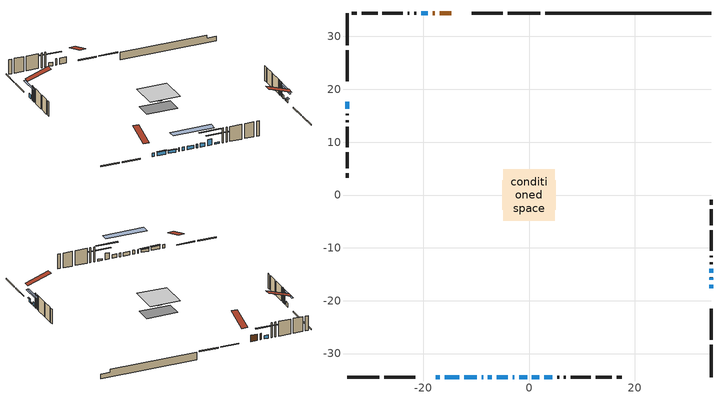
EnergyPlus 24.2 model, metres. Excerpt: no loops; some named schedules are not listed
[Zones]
conditioned space
 floor outside (Floor1 construction): -0.68,-0.68 -0.68,0.68 0.68,0.68 0.68,-0.68 z1.04
 floor adiabatic (AdiabaticFloorConstruction): -4.9,-4.9 -4.9,4.9 4.9,4.9 4.9,-4.9 z3.48
 floor foundation (Slab1 construction): -5.1,-2.75 -5.1,2.75 5.1,2.75 5.1,-2.75 z-1.4
 wall outside (RimJoist1 construction): 2.12,34.44 -3.99,34.44 / -34.44,-34.44 -28.33,-34.44 / -34.44,34.44 -34.44,28.33 / 34.44,-34.44 34.44,-28.33 z1.04:1.34
 wall outside (RimJoist2 construction): -4.92,34.44 -10.81,34.44 / -27.4,-34.44 -21.52,-34.44 / -34.44,27.4 -34.44,21.52 / 34.44,-27.4 34.44,-21.52 z1.04:1.34
 wall outside (AdiabaticWallConstruction 1): -14.69,34.44 -16.87,34.44 / -17.8,34.44 -18.21,34.44 z1.04:3.07
 wall outside (AdiabaticWallConstruction): -17.63,-34.44 -16.89,-34.44 / -8.92,-34.44 -8.7,-34.44 / -7.77,-34.44 -7.07,-34.44 / -3.08,-34.44 -2.75,-34.44 / -1.82,-34.44 -0.37,-34.44 / 34.44,-14.69 34.44,-14 z1.04:2.26; -34.44,17.63 -34.44,16.34 z1.04:2.44; 34.44,-17.64 34.44,-16.95 / -19.13,34.44 -20.43,34.44 / -15.96,-34.44 -13.22,-34.44 z1.04:2.16; -12.29,-34.44 -9.85,-34.44 z1.04:1.96; -6.14,-34.44 -4.01,-34.44 z1.04:2.18; 34.44,-16.02 34.44,-15.61 z1.04:1.6; 0.55,-34.44 1.98,-34.44 z1.04:3.07; 2.91,-34.44 4.43,-34.44 z1.04:1.57
 wall outside (Wall1 construction): -21.36,34.44 -21.69,34.44 / 5.36,-34.44 5.69,-34.44 / -34.44,15.41 -34.44,15.08 / 34.44,-13.07 34.44,-12.74 z1.04:5.92
 wall outside (Wall2 construction): -22.62,34.44 -22.95,34.44 / 6.62,-34.44 6.95,-34.44 / -34.44,14.15 -34.44,13.81 / 34.44,-11.81 34.44,-11.47 z1.04:5.92
 wall outside (Wall3 construction): -23.88,34.44 -27.73,34.44 / 7.88,-34.44 11.73,-34.44 / -34.44,12.89 -34.44,9.04 / 34.44,-10.55 34.44,-6.7 z1.04:5.92
 wall outside (Wall4 construction): -28.66,34.44 -31.7,34.44 / 12.66,-34.44 15.7,-34.44 / -34.44,8.11 -34.44,5.07 / 34.44,-5.77 34.44,-2.73 z1.04:5.92
 wall outside (Wall5 construction): -32.63,34.44 -33.52,34.44 / 16.63,-34.44 17.52,-34.44 / -34.44,4.14 -34.44,3.25 / 34.44,-1.8 34.44,-0.91 z1.04:5.92
 wall foundation (FoundationWall1 construction): 3.05,34.44,-1.4 3.05,34.44,1.04 31.3,34.44,1.04 31.3,34.44,0 34.44,34.44,0 34.44,34.44,-1.4
 window (WindowConstruction 9): -17.63,-34.44 -16.89,-34.44 z1.04:2.26
 window (WindowConstruction 4): -34.44,17.63 -34.44,16.34 z1.04:2.44
 window (WindowConstruction 5): 34.44,-17.63 34.44,-16.95 z1.04:2.16
 window (WindowConstruction 6): -19.13,34.44 -20.43,34.44 z1.04:2.16
 window (WindowConstruction 7): -15.96,-34.44 -13.22,-34.44 z1.04:2.16
 window (WindowConstruction 8): -12.29,-34.44 -9.85,-34.44 z1.04:1.95
 window (WindowConstruction 10): -8.92,-34.44 -8.7,-34.44 z1.04:2.26
 window (WindowConstruction 14): -7.77,-34.44 -7.07,-34.44 z1.04:2.26
 window (WindowConstruction 13): -6.14,-34.44 -4.01,-34.44 z1.04:2.18
 window (WindowConstruction 11): -3.08,-34.44 -2.75,-34.44 z1.04:2.26
 window (WindowConstruction 12): -1.82,-34.44 -0.37,-34.44 z1.04:2.26
 window (WindowConstruction): 34.44,-16.02 34.44,-15.61 z1.04:1.6
 window (WindowConstruction 1): 34.44,-14.68 34.44,-14 z1.04:2.26
 window (WindowConstruction 2): 0.55,-34.44 1.98,-34.44 z1.04:3.07
 window (WindowConstruction 3): 2.91,-34.44 4.43,-34.44 z1.04:1.57
 door (Door): -14.69,34.44 -16.87,34.44 z1.04:3.07
 door (Door 1): -17.8,34.44 -18.2,34.44 z1.04:3.07
 ceiling adiabatic (AdiabaticFloorConstruction): 4.9,-4.9 4.9,4.9 -4.9,4.9 -4.9,-4.9 z3.48
 roof outside (Roof1 construction): -13.76,34.44,5.92 -13.76,26.77,8.48 -11.74,26.77,8.48 -11.74,34.44,5.92; -18.56,-34.44,5.92 -18.56,-26.77,8.48 -20.59,-26.77,8.48 -20.59,-34.44,5.92; -34.44,18.56,5.92 -26.77,18.56,8.48 -26.77,20.59,8.48 -34.44,20.59,5.92; 34.44,-18.56,5.92 26.77,-18.56,8.48 26.77,-20.59,8.48 34.44,-20.59,5.92
shading: -34.44,13.4 -34.44,20.57 -34.86,20.57 -34.86,13.4 z5.38; 34.44,-16.75 34.44,-17.83 34.86,-17.83 34.86,-16.75 z2.36; -23.37,34.44 -16.19,34.44 -16.19,34.86 -23.37,34.86 z5.1; -13.02,-34.44 -16.16,-34.44 -16.16,-34.86 -13.02,-34.86 z2.36; -9.65,-34.44 -12.49,-34.44 -12.49,-34.86 -9.65,-34.86 z2.16; 1.68,-34.44 -11.83,-34.44 -11.83,-36.89 1.68,-36.89 z7.87; 34.44,-12.67 34.44,-18.96 34.86,-18.96 34.86,-12.67 z4.54; 34.44,-11.06 34.44,-17.63 34.86,-17.63 34.86,-11.06 z5.2; 4.92,-34.44 -2.39,-34.44 -2.39,-34.86 4.92,-34.86 z6.01; 7.37,-34.44 -0.03,-34.44 -0.03,-34.86 7.37,-34.86 z4.51
[Building]
Building 1: Terrain=Suburbs
[Site:Location]
Victoria Intl AP_BC: Latitude {deg}=48.65; Longitude {deg}=-123.43; Time Zone {hr}=-8; Elevation {m}=20; Keep Site Location Information=Yes
[Site:GroundTemperature:Shallow]
8.05499, 7.06759, 6.98852, 7.45709, 9.33813, 11.2104, 12.8336, 13.8618, 13.9492, 13.1129, 11.5311, 9.71625
[Site:WaterMainsTemperature]
Calculation Method=Schedule; Temperature Schedule=mains temperature schedule
[Material] Roughness=Rough; Thermal Absorptance=0.9
Name | Thickness {m} | Conductivity {W/m-K} | Density {kg/m3} | Specific Heat {J/kg-K} | Solar Absorptance | Visible Absorptance
asphalt or fiberglass shingles | 0.00635 | 0.162714 | 1121.4 | 1465.45 | 0.4 | 0.4
concrete 4.0 in. | 0.1016 | 1.803125 | 2242.8 | 837.4 | 0.7 | 0.7
concrete 8.0 in. | 0.2032 | 1.803125 | 2242.8 | 837.4 | 0.7 | 0.7
door material | 0.04445 | 0.053851 | 512.64 | 1214.23 | 0.7 | 0.7
exterior vertical ins | 0.0366079 | 0.029427 | 32.04 | 1214.23 | 0.7 | 0.7
floor covering | 0.0127 | 9.015625 | 54.468 | 1339.84 | 0.6 | 0.6
floor covering 1 | 0.0127 | 0.0433444 | 54.468 | 1339.84 | 0.6 | 0.6
floor rigid ins; wall rigid ins 1 | 0.512978 | 0.029427 | 32.04 | 1214.23 | 0.7 | 0.7
floor stud and cavity | 0.0889 | 0.452803 | 50.32683 | 1063.81 | 0.7 | 0.7
floor stud and cavity 1 | 0.1397 | 1.75129 | 37.0049 | 1207.88 | 0.7 | 0.7
furniture material conditioned space 1 | 0.1524 | 0.115458 | 640.8 | 1214.23 | 0.6 | 0.6
gypsum board | 0.0127 | 0.160291 | 801 | 837.4 | 0.6 | 0.6
gypsum board 1 | 0.0127 | 0.160291 | 801 | 837.4 | 0.7 | 0.7
osb sheathing 0.5 in. | 0.0127 | 0.115458 | 512.64 | 1214.23 | 0.7 | 0.7
osb sheathing 0.75 in. | 0.01905 | 0.115458 | 512.64 | 1214.23 | 0.7 | 0.7
osb sheathing 2.0 in. | 0.0508 | 0.115458 | 512.64 | 1214.23 | 0.7 | 0.7
rim joist rigid ins; wall rigid ins | 0.051816 | 0.029427 | 32.04 | 1214.23 | 0.7 | 0.7
rim joist rigid ins 1; roof rigid ins | 0.103632 | 0.029427 | 32.04 | 1214.23 | 0.7 | 0.7
rim joist stud and cavity | 0.0508 | 0.0415359 | 125.044 | 1163.47 | 0.6 | 0.6
rim joist stud and cavity 1 | 0.0508 | 0.065186 | 125.044 | 1163.47 | 0.6 | 0.6
roof stud and cavity | 0.2032 | 0.328978 | 78.34581 | 1123.46 | 0.7 | 0.7
wall stud and cavity | 0.1397 | 0.299398 | 139.0536 | 1170.24 | 0.7 | 0.7
wall stud and cavity 1 | 0.1397 | 0.291693 | 139.0536 | 1170.24 | 0.7 | 0.7
wall stud and cavity 2 | 0.1397 | 0.193984 | 139.0536 | 1170.24 | 0.7 | 0.7
wall stud and cavity 3 | 0.1397 | 0.198846 | 139.0536 | 1170.24 | 0.7 | 0.7
wall stud and cavity 4 | 0.1397 | 0.440715 | 139.0536 | 1170.24 | 0.7 | 0.7
wall stud and cavity 5 | 0.0889 | 0.380278 | 52.3479 | 1209.89 | 0.7 | 0.7
wall stud and cavity 6 | 0.0889 | 0.391764 | 83.0341 | 1211.67 | 0.7 | 0.7
wood siding | 0.0254 | 0.102417 | 544.68 | 1172.36 | 0.4 | 0.4
wood siding 1; wood siding 2; wood siding 3 | 0.0254 | 0.102417 | 544.68 | 1172.36 | 0.7 | 0.7
[WindowMaterial:SimpleGlazingSystem]
Name | U-Factor {W/m2-K} | Solar Heat Gain Coefficient
WindowMaterial | 3.074637 | 0.33
WindowMaterial 1 | 2.95767 | 0.63
WindowMaterial 10 | 2.74191 | 0.49
WindowMaterial 11 | 2.77541 | 0.6
WindowMaterial 12 | 3.03092 | 0.47
WindowMaterial 2 | 2.89351 | 0.69
WindowMaterial 3 | 2.97584 | 0.62
WindowMaterial 4 | 2.91111 | 0.67
WindowMaterial 5 | 2.97754 | 0.54
WindowMaterial 6 | 2.9219 | 0.66
WindowMaterial 7 | 4.20853 | 0.66
WindowMaterial 8 | 2.77484 | 0.58
WindowMaterial 9 | 2.72487 | 0.52
[Construction]
AdiabaticFloorConstruction: floor stud and cavity 1, floor rigid ins, osb sheathing 0.75 in., floor covering 1
AdiabaticWallConstruction: wood siding 2, wall rigid ins 1, wall stud and cavity 5, gypsum board
AdiabaticWallConstruction 1: wood siding 3, wall rigid ins 1, wall stud and cavity 5, gypsum board
Door; Door 1: door material
Floor1 construction: floor stud and cavity, floor covering
FoundationWall1 construction: concrete 8.0 in., gypsum board 1
furniture construction conditioned space 1: furniture material conditioned space 1
PartitionWallConstruction: gypsum board, wall stud and cavity 6, gypsum board
RimJoist1 construction: wood siding 1, rim joist rigid ins, osb sheathing 2.0 in., rim joist stud and cavity
RimJoist2 construction: wood siding 1, rim joist rigid ins 1, osb sheathing 2.0 in., rim joist stud and cavity 1
Roof1 construction: asphalt or fiberglass shingles, roof rigid ins, osb sheathing 0.75 in., roof stud and cavity, gypsum board
Slab1 construction: concrete 4.0 in.
Wall1 construction: wood siding, wall rigid ins, osb sheathing 0.5 in., wall stud and cavity, gypsum board
Wall2 construction: wood siding, wall rigid ins, osb sheathing 0.5 in., wall stud and cavity 1, gypsum board
Wall3 construction: wood siding, wall rigid ins, osb sheathing 0.5 in., wall stud and cavity 2, gypsum board
Wall4 construction: wood siding, wall rigid ins, osb sheathing 0.5 in., wall stud and cavity 3, gypsum board
Wall5 construction: wood siding, wall rigid ins, osb sheathing 0.5 in., wall stud and cavity 4, gypsum board
WindowConstruction: WindowMaterial
WindowConstruction 1: WindowMaterial 1
WindowConstruction 10: WindowMaterial 9
WindowConstruction 11: WindowMaterial 10
WindowConstruction 12; WindowConstruction 14: WindowMaterial 11
WindowConstruction 13: WindowMaterial 12
WindowConstruction 2: WindowMaterial 2
WindowConstruction 3: WindowMaterial 3
WindowConstruction 4: WindowMaterial 4
WindowConstruction 5; WindowConstruction 7: WindowMaterial 5
WindowConstruction 6: WindowMaterial 6
WindowConstruction 8: WindowMaterial 7
WindowConstruction 9: WindowMaterial 8
[Zone]
conditioned space: Multiplier=1; Volume {m3}=465.1; Part of Total Floor Area=Yes
[Space]
conditioned space 1: Zone=conditioned space; Volume {m3}=465.1
[SurfaceProperty:ExposedFoundationPerimeter]
Slab1: Exposed Perimeter Calculation Method=TotalExposedPerimeter; Total Exposed Perimeter {m}=31.395
[InternalMass] Zone or ZoneList=conditioned space; Space or SpaceList=conditioned space 1
Name | Construction | Surface Area {m2}
furniture mass conditioned space 1 | furniture construction conditioned space 1 | 61.6279
partition wall mass | PartitionWallConstruction | 154.07
[Lights]
interior lighting: Zone or ZoneList or Space or SpaceList=conditioned space 1; Schedule=interior lighting schedule; Design Level Calculation Method=LightingLevel; Lighting Level {W}=343.2; Return Air Fraction=0; Fraction Radiant=0.6; Fraction Visible=0.2; Fraction Replaceable=1
[People]
occupants: Zone or ZoneList or Space or SpaceList=conditioned space 1; Number of People Schedule=occupants schedule; Number of People Calculation Method=People; Number of People=3; Fraction Radiant=0.314171; Sensible Heat Fraction=0.56303; Activity Level Schedule=occupants activity schedule; Carbon Dioxide Generation Rate {m3/s-W}=0; Enable ASHRAE 55 Comfort Warnings=No; Mean Radiant Temperature Calculation Type=EnclosureAveraged
[ElectricEquipment] Zone or ZoneList or Space or SpaceList=conditioned space 1; Design Level Calculation Method=EquipmentLevel
Name | Schedule | Design Level {W} | Fraction Latent | Fraction Radiant | Fraction Lost
clothes dryer | clothes dryer schedule | 140.772 | 0.015 | 0.081 | 0.85
clothes washer | clothes washer schedule | 32.1985 | 0.03 | 0.162 | 0.7
cooking range | cooking range schedule | 215.147 | 0.08 | 0.432 | 0.2
dishwasher | dishwasher schedule | 66.8632 | 0.3 | 0.18 | 0.4
fridge | fridge schedule | 72.9452 | 0 | 0.6 | 0
mech vent bath fan 0 | mech vent bath fan 0 schedule | 50.2 | 0 | 0 | 1
mech vent bath fan 1 | mech vent bath fan 1 schedule | 50.2 | 0 | 0 | 1
mech vent house fan | mech vent house fan schedule | 0 | 0 | 0 | 1
mech vent house fan cfis | mech vent house fan cfis schedule | 0 | 0 | 0 | 0
mech vent range fan 0 | mech vent range fan 0 schedule | 57 | 0 | 0 | 1
misc plug loads | misc plug loads schedule | 494.7 | 0.045 | 0.513 | 0.1
whole house fan | Always On Discrete | 0 | 0 | 0 | 1
[OtherEquipment] Zone or ZoneList or Space or SpaceList=conditioned space 1; Design Level Calculation Method=EquipmentLevel
Name | Fuel Type | Schedule | Design Level {W} | Fraction Latent | Fraction Radiant | Fraction Lost
clothes dryer 1 | Electricity | clothes dryer schedule | 0 | 0.015 | 0.081 | 0.85
cooking range 1 | Electricity | cooking range schedule | 0 | 0.08 | 0.432 | 0.2
general water use latent | None | general water use schedule | 62.594 | 1 | 0 | 0
general water use sensible | None | general water use schedule | -61.6891 | 0 | 0.6 | 0
mech vent house fan latent load | None | Always On Discrete | 0 | 1 | 0 | 0
mech vent house fan sensible load | None | Always On Discrete | 0 | 0 | 0 | 0
water heater energy adjustment1 | Electricity | Always On Discrete | 0.01 | 0 | 0 | 1
[ZoneInfiltration:DesignFlowRate] Zone or ZoneList or Space or SpaceList=conditioned space 1; Schedule=Always On Discrete; Design Flow Rate Calculation Method=Flow/Zone; Design Flow Rate {m3/s}=0
infil flow; natural vent flow; whole house fan flow
[ZoneControl:Thermostat]
conditioned space Thermostat: Zone or ZoneList=conditioned space; Control Type Schedule=conditioned space Thermostat Schedule; Control 1=conditioned space temperature setpoint; Temperature Difference Between Cutout And Setpoint {deltaC}=0
[ThermostatSetpoint:DualSetpoint]
conditioned space temperature setpoint: Heating Setpoint Temperature Schedule=heating setpoint; Cooling Setpoint Temperature Schedule=cooling setpoint
[Zone equipment]
conditioned space: electric baseboard
[Foundation:Kiva]
Foundation Kiva 1: Initial Indoor Air Temperature {C}=18; Wall Height Above Grade {m}=1.03998; Wall Depth Below Slab {m}=0.2032; Custom Block Material Name 1=exterior vertical ins; Custom Block Depth 1 {m}=2.43998; Custom Block X Position 1 {m}=0.2159; Custom Block Z Position 1 {m}=0
[Foundation:Kiva:Settings]
Soil Conductivity {W/m-K}=0.849921; Soil Density {kg/m3}=1842.3; Soil Specific Heat {J/kg-K}=418.7; Ground Solar Absorptivity=0.9; Ground Thermal Absorptivity=0.9; Ground Surface Roughness {m}=0.03; Far-Field Width {m}=40; Deep-Ground Boundary Condition=ZeroFlux; Deep-Ground Depth {m}=40; Minimum Cell Dimension {m}=0.2; Maximum Cell Growth Coefficient=3; Simulation Timestep=Timestep
[Exterior:Lights]
exterior lighting: Schedule=exterior lighting schedule; Design Level {W}=75.6
[EnergyManagementSystem:Sensor] Output:Variable or Output:Meter Index Key=conditioned space
Name | Output:Variable or Output:Meter
conditioned_space_clg_unmet_s | Zone Cooling Setpoint Not Met Time
conditioned_space_htg_unmet_s | Zone Heating Setpoint Not Met Time
fridge_tin_s; tin_s; tin_s_1 | Zone Mean Air Temperature
tout_s | Zone Outdoor Air Drybulb Temperature
win_s | Zone Air Humidity Ratio
[Schedule:Week:Daily]
interior lighting schedule Week Rule - Jan1-Jan27: interior lighting schedule day, interior lighting schedule day, interior lighting schedule day, interior lighting schedule day, interior lighting schedule day, interior lighting schedule day, interior lighting schedule day, interior lighting schedule default day, interior lighting schedule default day, interior lighting schedule default day, interior lighting schedule default day, interior lighting schedule default day
interior lighting schedule Week Rule - Jan28-Feb3: interior lighting schedule day, interior lighting schedule day, interior lighting schedule day, interior lighting schedule day, interior lighting schedule day 1, interior lighting schedule day 1, interior lighting schedule day 1, interior lighting schedule default day, interior lighting schedule default day, interior lighting schedule default day, interior lighting schedule default day, interior lighting schedule default day
interior lighting schedule Week Rule - Feb4-Feb24: interior lighting schedule day 1, interior lighting schedule day 1, interior lighting schedule day 1, interior lighting schedule day 1, interior lighting schedule day 1, interior lighting schedule day 1, interior lighting schedule day 1, interior lighting schedule default day, interior lighting schedule default day, interior lighting schedule default day, interior lighting schedule default day, interior lighting schedule default day
interior lighting schedule Week Rule - Feb25-Mar3: interior lighting schedule day 1, interior lighting schedule day 1, interior lighting schedule day 1, interior lighting schedule day 1, interior lighting schedule day 2, interior lighting schedule day 2, interior lighting schedule day 2, interior lighting schedule default day, interior lighting schedule default day, interior lighting schedule default day, interior lighting schedule default day, interior lighting schedule default day
interior lighting schedule Week Rule - Mar4-Mar31: interior lighting schedule day 2, interior lighting schedule day 2, interior lighting schedule day 2, interior lighting schedule day 2, interior lighting schedule day 2, interior lighting schedule day 2, interior lighting schedule day 2, interior lighting schedule default day, interior lighting schedule default day, interior lighting schedule default day, interior lighting schedule default day, interior lighting schedule default day
interior lighting schedule Week Rule - Apr1-Apr28: interior lighting schedule day 3, interior lighting schedule day 3, interior lighting schedule day 3, interior lighting schedule day 3, interior lighting schedule day 3, interior lighting schedule day 3, interior lighting schedule day 3, interior lighting schedule default day, interior lighting schedule default day, interior lighting schedule default day, interior lighting schedule default day, interior lighting schedule default day
interior lighting schedule Week Rule - Apr29-May5: interior lighting schedule day 3, interior lighting schedule day 3, interior lighting schedule day 4, interior lighting schedule day 4, interior lighting schedule day 4, interior lighting schedule day 4, interior lighting schedule day 4, interior lighting schedule default day, interior lighting schedule default day, interior lighting schedule default day, interior lighting schedule default day, interior lighting schedule default day
interior lighting schedule Week Rule - May6-May26: interior lighting schedule day 4, interior lighting schedule day 4, interior lighting schedule day 4, interior lighting schedule day 4, interior lighting schedule day 4, interior lighting schedule day 4, interior lighting schedule day 4, interior lighting schedule default day, interior lighting schedule default day, interior lighting schedule default day, interior lighting schedule default day, interior lighting schedule default day
interior lighting schedule Week Rule - May27-Jun2: interior lighting schedule day 4, interior lighting schedule day 4, interior lighting schedule day 4, interior lighting schedule day 4, interior lighting schedule day 4, interior lighting schedule day 5, interior lighting schedule day 5, interior lighting schedule default day, interior lighting schedule default day, interior lighting schedule default day, interior lighting schedule default day, interior lighting schedule default day
interior lighting schedule Week Rule - Jun3-Jun30: interior lighting schedule day 5, interior lighting schedule day 5, interior lighting schedule day 5, interior lighting schedule day 5, interior lighting schedule day 5, interior lighting schedule day 5, interior lighting schedule day 5, interior lighting schedule default day, interior lighting schedule default day, interior lighting schedule default day, interior lighting schedule default day, interior lighting schedule default day
interior lighting schedule Week Rule - Jul1-Jul28: interior lighting schedule day 6, interior lighting schedule day 6, interior lighting schedule day 6, interior lighting schedule day 6, interior lighting schedule day 6, interior lighting schedule day 6, interior lighting schedule day 6, interior lighting schedule default day, interior lighting schedule default day, interior lighting schedule default day, interior lighting schedule default day, interior lighting schedule default day
interior lighting schedule Week Rule - Jul29-Aug4: interior lighting schedule day 6, interior lighting schedule day 6, interior lighting schedule day 6, interior lighting schedule day 7, interior lighting schedule day 7, interior lighting schedule day 7, interior lighting schedule day 7, interior lighting schedule default day, interior lighting schedule default day, interior lighting schedule default day, interior lighting schedule default day, interior lighting schedule default day
interior lighting schedule Week Rule - Aug5-Aug25: interior lighting schedule day 7, interior lighting schedule day 7, interior lighting schedule day 7, interior lighting schedule day 7, interior lighting schedule day 7, interior lighting schedule day 7, interior lighting schedule day 7, interior lighting schedule default day, interior lighting schedule default day, interior lighting schedule default day, interior lighting schedule default day, interior lighting schedule default day
interior lighting schedule Week Rule - Aug26-Sep1: interior lighting schedule day 7, interior lighting schedule day 7, interior lighting schedule day 7, interior lighting schedule day 7, interior lighting schedule day 7, interior lighting schedule day 7, interior lighting schedule day 8, interior lighting schedule default day, interior lighting schedule default day, interior lighting schedule default day, interior lighting schedule default day, interior lighting schedule default day
interior lighting schedule Week Rule - Sep2-Sep29: interior lighting schedule day 8, interior lighting schedule day 8, interior lighting schedule day 8, interior lighting schedule day 8, interior lighting schedule day 8, interior lighting schedule day 8, interior lighting schedule day 8, interior lighting schedule default day, interior lighting schedule default day, interior lighting schedule default day, interior lighting schedule default day, interior lighting schedule default day
interior lighting schedule Week Rule - Sep30-Oct6: interior lighting schedule day 8, interior lighting schedule day 9, interior lighting schedule day 9, interior lighting schedule day 9, interior lighting schedule day 9, interior lighting schedule day 9, interior lighting schedule day 9, interior lighting schedule default day, interior lighting schedule default day, interior lighting schedule default day, interior lighting schedule default day, interior lighting schedule default day
interior lighting schedule Week Rule - Oct7-Oct27: interior lighting schedule day 9, interior lighting schedule day 9, interior lighting schedule day 9, interior lighting schedule day 9, interior lighting schedule day 9, interior lighting schedule day 9, interior lighting schedule day 9, interior lighting schedule default day, interior lighting schedule default day, interior lighting schedule default day, interior lighting schedule default day, interior lighting schedule default day
interior lighting schedule Week Rule - Oct28-Nov3: interior lighting schedule day 9, interior lighting schedule day 9, interior lighting schedule day 9, interior lighting schedule day 9, interior lighting schedule day 10, interior lighting schedule day 10, interior lighting schedule day 10, interior lighting schedule default day, interior lighting schedule default day, interior lighting schedule default day, interior lighting schedule default day, interior lighting schedule default day
interior lighting schedule Week Rule - Nov4-Nov24: interior lighting schedule day 10, interior lighting schedule day 10, interior lighting schedule day 10, interior lighting schedule day 10, interior lighting schedule day 10, interior lighting schedule day 10, interior lighting schedule day 10, interior lighting schedule default day, interior lighting schedule default day, interior lighting schedule default day, interior lighting schedule default day, interior lighting schedule default day
interior lighting schedule Week Rule - Nov25-Dec1: interior lighting schedule day 10, interior lighting schedule day 10, interior lighting schedule day 10, interior lighting schedule day 10, interior lighting schedule day 10, interior lighting schedule day 10, interior lighting schedule day 11, interior lighting schedule default day, interior lighting schedule default day, interior lighting schedule default day, interior lighting schedule default day, interior lighting schedule default day
interior lighting schedule Week Rule - Dec2-Dec31: interior lighting schedule day 11, interior lighting schedule day 11, interior lighting schedule day 11, interior lighting schedule day 11, interior lighting schedule day 11, interior lighting schedule day 11, interior lighting schedule day 11, interior lighting schedule default day, interior lighting schedule default day, interior lighting schedule default day, interior lighting schedule default day, interior lighting schedule default day
occupants schedule Week Rule - Jan1-Dec31: occupants schedule day, occupants schedule day, occupants schedule day, occupants schedule day, occupants schedule day, occupants schedule day, occupants schedule day, occupants schedule default day, occupants schedule default day, occupants schedule default day, occupants schedule default day, occupants schedule default day
clothes dryer schedule Week Rule - Jan1-Dec31: clothes dryer schedule day, clothes dryer schedule day, clothes dryer schedule day, clothes dryer schedule day, clothes dryer schedule day, clothes dryer schedule day, clothes dryer schedule day, clothes dryer schedule default day, clothes dryer schedule default day, clothes dryer schedule default day, clothes dryer schedule default day, clothes dryer schedule default day
clothes washer schedule Week Rule - Jan1-Dec31: clothes washer schedule day, clothes washer schedule day, clothes washer schedule day, clothes washer schedule day, clothes washer schedule day, clothes washer schedule day, clothes washer schedule day, clothes washer schedule default day, clothes washer schedule default day, clothes washer schedule default day, clothes washer schedule default day, clothes washer schedule default day
cooking range schedule Week Rule - Jan1-Dec31: cooking range schedule day, cooking range schedule day, cooking range schedule day, cooking range schedule day, cooking range schedule day, cooking range schedule day, cooking range schedule day, cooking range schedule default day, cooking range schedule default day, cooking range schedule default day, cooking range schedule default day, cooking range schedule default day
dishwasher schedule Week Rule - Jan1-Dec31: dishwasher schedule day, dishwasher schedule day, dishwasher schedule day, dishwasher schedule day, dishwasher schedule day, dishwasher schedule day, dishwasher schedule day, dishwasher schedule default day, dishwasher schedule default day, dishwasher schedule default day, dishwasher schedule default day, dishwasher schedule default day
mech vent bath fan 0 schedule Week Rule - Jan1-Dec31: mech vent bath fan 0 schedule day, mech vent bath fan 0 schedule day, mech vent bath fan 0 schedule day, mech vent bath fan 0 schedule day, mech vent bath fan 0 schedule day, mech vent bath fan 0 schedule day, mech vent bath fan 0 schedule day, mech vent bath fan 0 schedule default day, mech vent bath fan 0 schedule default day, mech vent bath fan 0 schedule default day, mech vent bath fan 0 schedule default day, mech vent bath fan 0 schedule default day
mech vent bath fan 1 schedule Week Rule - Jan1-Dec31: mech vent bath fan 1 schedule day, mech vent bath fan 1 schedule day, mech vent bath fan 1 schedule day, mech vent bath fan 1 schedule day, mech vent bath fan 1 schedule day, mech vent bath fan 1 schedule day, mech vent bath fan 1 schedule day, mech vent bath fan 1 schedule default day, mech vent bath fan 1 schedule default day, mech vent bath fan 1 schedule default day, mech vent bath fan 1 schedule default day, mech vent bath fan 1 schedule default day
mech vent range fan 0 schedule Week Rule - Jan1-Dec31: mech vent range fan 0 schedule day, mech vent range fan 0 schedule day, mech vent range fan 0 schedule day, mech vent range fan 0 schedule day, mech vent range fan 0 schedule day, mech vent range fan 0 schedule day, mech vent range fan 0 schedule day, mech vent range fan 0 schedule default day, mech vent range fan 0 schedule default day, mech vent range fan 0 schedule default day, mech vent range fan 0 schedule default day, mech vent range fan 0 schedule default day
misc plug loads schedule Week Rule - Jan1-Dec31: misc plug loads schedule day, misc plug loads schedule day, misc plug loads schedule day, misc plug loads schedule day, misc plug loads schedule day, misc plug loads schedule day, misc plug loads schedule day, misc plug loads schedule default day, misc plug loads schedule default day, misc plug loads schedule default day, misc plug loads schedule default day, misc plug loads schedule default day
general water use schedule Week Rule - Jan1-Dec31: general water use schedule day, general water use schedule day, general water use schedule day, general water use schedule day, general water use schedule day, general water use schedule day, general water use schedule day, general water use schedule default day, general water use schedule default day, general water use schedule default day, general water use schedule default day, general water use schedule default day
exterior lighting schedule Week Rule - Jan1-Jan27: exterior lighting schedule day, exterior lighting schedule day, exterior lighting schedule day, exterior lighting schedule day, exterior lighting schedule day, exterior lighting schedule day, exterior lighting schedule day, exterior lighting schedule default day, exterior lighting schedule default day, exterior lighting schedule default day, exterior lighting schedule default day, exterior lighting schedule default day
exterior lighting schedule Week Rule - Jan28-Feb3: exterior lighting schedule day, exterior lighting schedule day, exterior lighting schedule day, exterior lighting schedule day, exterior lighting schedule day 1, exterior lighting schedule day 1, exterior lighting schedule day 1, exterior lighting schedule default day, exterior lighting schedule default day, exterior lighting schedule default day, exterior lighting schedule default day, exterior lighting schedule default day
exterior lighting schedule Week Rule - Feb4-Feb24: exterior lighting schedule day 1, exterior lighting schedule day 1, exterior lighting schedule day 1, exterior lighting schedule day 1, exterior lighting schedule day 1, exterior lighting schedule day 1, exterior lighting schedule day 1, exterior lighting schedule default day, exterior lighting schedule default day, exterior lighting schedule default day, exterior lighting schedule default day, exterior lighting schedule default day
exterior lighting schedule Week Rule - Feb25-Mar3: exterior lighting schedule day 1, exterior lighting schedule day 1, exterior lighting schedule day 1, exterior lighting schedule day 1, exterior lighting schedule day 2, exterior lighting schedule day 2, exterior lighting schedule day 2, exterior lighting schedule default day, exterior lighting schedule default day, exterior lighting schedule default day, exterior lighting schedule default day, exterior lighting schedule default day
exterior lighting schedule Week Rule - Mar4-Mar31: exterior lighting schedule day 2, exterior lighting schedule day 2, exterior lighting schedule day 2, exterior lighting schedule day 2, exterior lighting schedule day 2, exterior lighting schedule day 2, exterior lighting schedule day 2, exterior lighting schedule default day, exterior lighting schedule default day, exterior lighting schedule default day, exterior lighting schedule default day, exterior lighting schedule default day
exterior lighting schedule Week Rule - Apr1-Apr28: exterior lighting schedule day 3, exterior lighting schedule day 3, exterior lighting schedule day 3, exterior lighting schedule day 3, exterior lighting schedule day 3, exterior lighting schedule day 3, exterior lighting schedule day 3, exterior lighting schedule default day, exterior lighting schedule default day, exterior lighting schedule default day, exterior lighting schedule default day, exterior lighting schedule default day
exterior lighting schedule Week Rule - Apr29-May5: exterior lighting schedule day 3, exterior lighting schedule day 3, exterior lighting schedule day 4, exterior lighting schedule day 4, exterior lighting schedule day 4, exterior lighting schedule day 4, exterior lighting schedule day 4, exterior lighting schedule default day, exterior lighting schedule default day, exterior lighting schedule default day, exterior lighting schedule default day, exterior lighting schedule default day
exterior lighting schedule Week Rule - May6-May26: exterior lighting schedule day 4, exterior lighting schedule day 4, exterior lighting schedule day 4, exterior lighting schedule day 4, exterior lighting schedule day 4, exterior lighting schedule day 4, exterior lighting schedule day 4, exterior lighting schedule default day, exterior lighting schedule default day, exterior lighting schedule default day, exterior lighting schedule default day, exterior lighting schedule default day
exterior lighting schedule Week Rule - May27-Jun2: exterior lighting schedule day 4, exterior lighting schedule day 4, exterior lighting schedule day 4, exterior lighting schedule day 4, exterior lighting schedule day 4, exterior lighting schedule day 5, exterior lighting schedule day 5, exterior lighting schedule default day, exterior lighting schedule default day, exterior lighting schedule default day, exterior lighting schedule default day, exterior lighting schedule default day
exterior lighting schedule Week Rule - Jun3-Jun30: exterior lighting schedule day 5, exterior lighting schedule day 5, exterior lighting schedule day 5, exterior lighting schedule day 5, exterior lighting schedule day 5, exterior lighting schedule day 5, exterior lighting schedule day 5, exterior lighting schedule default day, exterior lighting schedule default day, exterior lighting schedule default day, exterior lighting schedule default day, exterior lighting schedule default day
exterior lighting schedule Week Rule - Jul1-Jul28: exterior lighting schedule day 6, exterior lighting schedule day 6, exterior lighting schedule day 6, exterior lighting schedule day 6, exterior lighting schedule day 6, exterior lighting schedule day 6, exterior lighting schedule day 6, exterior lighting schedule default day, exterior lighting schedule default day, exterior lighting schedule default day, exterior lighting schedule default day, exterior lighting schedule default day
[Schedule:Year]
interior lighting schedule: interior lighting schedule Week Rule - Jan1-Jan27, 1, 1, 1, 27, interior lighting schedule Week Rule - Jan28-Feb3, 1, 28, 2, 3, interior lighting schedule Week Rule - Feb4-Feb24, 2, 4, 2, 24, interior lighting schedule Week Rule - Feb25-Mar3, 2, 25, 3, 3, interior lighting schedule Week Rule - Mar4-Mar31, 3, 4, 3, 31, interior lighting schedule Week Rule - Apr1-Apr28, 4, 1, 4, 28, interior lighting schedule Week Rule - Apr29-May5, 4, 29, 5, 5, interior lighting schedule Week Rule - May6-May26, 5, 6, 5, 26, interior lighting schedule Week Rule - May27-Jun2, 5, 27, 6, 2, interior lighting schedule Week Rule - Jun3-Jun30, 6, 3, 6, 30, interior lighting schedule Week Rule - Jul1-Jul28, 7, 1, 7, 28, interior lighting schedule Week Rule - Jul29-Aug4, 7, 29, 8, 4, interior lighting schedule Week Rule - Aug5-Aug25, 8, 5, 8, 25, interior lighting schedule Week Rule - Aug26-Sep1, 8, 26, 9, 1, interior lighting schedule Week Rule - Sep2-Sep29, 9, 2, 9, 29, interior lighting schedule Week Rule - Sep30-Oct6, 9, 30, 10, 6, interior lighting schedule Week Rule - Oct7-Oct27, 10, 7, 10, 27, interior lighting schedule Week Rule - Oct28-Nov3, 10, 28, 11, 3, interior lighting schedule Week Rule - Nov4-Nov24, 11, 4, 11, 24, interior lighting schedule Week Rule - Nov25-Dec1, 11, 25, 12, 1, interior lighting schedule Week Rule - Dec2-Dec31, 12, 2, 12, 31
occupants schedule: occupants schedule Week Rule - Jan1-Dec31, 1, 1, 12, 31
clothes dryer schedule: clothes dryer schedule Week Rule - Jan1-Dec31, 1, 1, 12, 31
clothes washer schedule: clothes washer schedule Week Rule - Jan1-Dec31, 1, 1, 12, 31
cooking range schedule: cooking range schedule Week Rule - Jan1-Dec31, 1, 1, 12, 31
dishwasher schedule: dishwasher schedule Week Rule - Jan1-Dec31, 1, 1, 12, 31
mech vent bath fan 0 schedule: mech vent bath fan 0 schedule Week Rule - Jan1-Dec31, 1, 1, 12, 31
mech vent bath fan 1 schedule: mech vent bath fan 1 schedule Week Rule - Jan1-Dec31, 1, 1, 12, 31
mech vent range fan 0 schedule: mech vent range fan 0 schedule Week Rule - Jan1-Dec31, 1, 1, 12, 31
misc plug loads schedule: misc plug loads schedule Week Rule - Jan1-Dec31, 1, 1, 12, 31
general water use schedule: general water use schedule Week Rule - Jan1-Dec31, 1, 1, 12, 31
exterior lighting schedule: exterior lighting schedule Week Rule - Jan1-Jan27, 1, 1, 1, 27, exterior lighting schedule Week Rule - Jan28-Feb3, 1, 28, 2, 3, exterior lighting schedule Week Rule - Feb4-Feb24, 2, 4, 2, 24, exterior lighting schedule Week Rule - Feb25-Mar3, 2, 25, 3, 3, exterior lighting schedule Week Rule - Mar4-Mar31, 3, 4, 3, 31, exterior lighting schedule Week Rule - Apr1-Apr28, 4, 1, 4, 28, exterior lighting schedule Week Rule - Apr29-May5, 4, 29, 5, 5, exterior lighting schedule Week Rule - May6-May26, 5, 6, 5, 26, exterior lighting schedule Week Rule - May27-Jun2, 5, 27, 6, 2, exterior lighting schedule Week Rule - Jun3-Jun30, 6, 3, 6, 30, exterior lighting schedule Week Rule - Jul1-Jul28, 7, 1, 7, 28, exterior lighting schedule Week Rule - Jul29-Aug4, 7, 29, 8, 4, exterior lighting schedule Week Rule - Aug5-Aug25, 8, 5, 8, 25, exterior lighting schedule Week Rule - Aug26-Sep1, 8, 26, 9, 1, exterior lighting schedule Week Rule - Sep2-Sep29, 9, 2, 9, 29, exterior lighting schedule Week Rule - Sep30-Oct6, 9, 30, 10, 6, exterior lighting schedule Week Rule - Oct7-Oct27, 10, 7, 10, 27, exterior lighting schedule Week Rule - Oct28-Nov3, 10, 28, 11, 3, exterior lighting schedule Week Rule - Nov4-Nov24, 11, 4, 11, 24, exterior lighting schedule Week Rule - Nov25-Dec1, 11, 25, 12, 1, exterior lighting schedule Week Rule - Dec2-Dec31, 12, 2, 12, 31
[Schedule:Constant]
Name | Hourly Value
occupants activity schedule | 117.228
fridge schedule | 0
mech vent house fan schedule; mech vent house fan cfis schedule; Always On Discrete | 1
[Schedule:Compact]
conditioned space Thermostat Schedule: Through: 12/31, For: AllDays, Until: 24:00, 4
mains temperature schedule: Through: 01/01, For: AllDays, Until: 24:00, 11.3917, Through: 01/02, For: AllDays, Until: 24:00, 11.3578, Through: 01/03, For: AllDays, Until: 24:00, 11.3239, Through: 01/04, For: AllDays, Until: 24:00, 11.2911, Through: 01/05, For: AllDays, Until: 24:00, 11.2594, Through: 01/06, For: AllDays, Until: 24:00, 11.2278, Through: 01/07, For: AllDays, Until: 24:00, 11.1972, Through: 01/08, For: AllDays, Until: 24:00, 11.1672, Through: 01/09, For: AllDays, Until: 24:00, 11.1378, Through: 01/10, For: AllDays, Until: 24:00, 11.1094, Through: 01/11, For: AllDays, Until: 24:00, 11.0817, Through: 01/12, For: AllDays, Until: 24:00, 11.0544, Through: 01/13, For: AllDays, Until: 24:00, 11.0283, Through: 01/14, For: AllDays, Until: 24:00, 11.0028, Through: 01/15, For: AllDays, Until: 24:00, 10.9778, Through: 01/16, For: AllDays, Until: 24:00, 10.9539, Through: 01/17, For: AllDays, Until: 24:00, 10.9311, Through: 01/18, For: AllDays, Until: 24:00, 10.9089, Through: 01/19, For: AllDays, Until: 24:00, 10.8872, Through: 01/20, For: AllDays, Until: 24:00, 10.8661, Through: 01/21, For: AllDays, Until: 24:00, 10.8467, Through: 01/22, For: AllDays, Until: 24:00, 10.8272, Through: 01/23, For: AllDays, Until: 24:00, 10.8089, Through: 01/24, For: AllDays, Until: 24:00, 10.7917, Through: 01/25, For: AllDays, Until: 24:00, 10.775, Through: 01/26, For: AllDays, Until: 24:00, 10.7594, Through: 01/27, For: AllDays, Until: 24:00, 10.7444, Through: 01/28, For: AllDays, Until: 24:00, 10.7306, Through: 01/29, For: AllDays, Until: 24:00, 10.7172, Through: 01/30, For: AllDays, Until: 24:00, 10.705, Through: 01/31, For: AllDays, Until: 24:00, 10.6933, Through: 02/01, For: AllDays, Until: 24:00, 10.6828, Through: 02/02, For: AllDays, Until: 24:00, 10.6733, Through: 02/03, For: AllDays, Until: 24:00, 10.6644, Through: 02/04, For: AllDays, Until: 24:00, 10.6567, Through: 02/05, For: AllDays, Until: 24:00, 10.6494, Through: 02/06, For: AllDays, Until: 24:00, 10.6433, Through: 02/07, For: AllDays, Until: 24:00, 10.6378, Through: 02/08, For: AllDays, Until: 24:00, 10.6333, Through: 02/09, For: AllDays, Until: 24:00, 10.63, Through: 02/10, For: AllDays, Until: 24:00, 10.6272, Through: 02/11, For: AllDays, Until: 24:00, 10.6256, Through: 02/12, For: AllDays, Until: 24:00, 10.625, Through: 02/13, For: AllDays, Until: 24:00, 10.625, Through: 02/14, For: AllDays, Until: 24:00, 10.6256, Through: 02/15, For: AllDays, Until: 24:00, 10.6278, Through: 02/16, For: AllDays, Until: 24:00, 10.63, Through: 02/17, For: AllDays, Until: 24:00, 10.6339, Through: 02/18, For: AllDays, Until: 24:00, 10.6383, Through: 02/19, For: AllDays, Until: 24:00, 10.6439, Through: 02/20, For: AllDays, Until: 24:00, 10.65, Through: 02/21, For: AllDays, Until: 24:00, 10.6572, Through: 02/22, For: AllDays, Until: 24:00, 10.665, Through: 02/23, For: AllDays, Until: 24:00, 10.6739, Through: 02/24, For: AllDays, Until: 24:00, 10.6839, Through: 02/25, For: AllDays, Until: 24:00, 10.6944, Through: 02/26, For: AllDays, Until: 24:00, 10.7056, Through: 02/27, For: AllDays, Until: 24:00, 10.7183, Through: 02/28, For: AllDays, Until: 24:00, 10.7311, Through: 03/01, For: AllDays, Until: 24:00, 10.7456, Through: 03/02, For: AllDays, Until: 24:00, 10.7606, Through: 03/03, For: AllDays, Until: 24:00, 10.7761, Through: 03/04, For: AllDays, Until: 24:00, 10.7928, Through: 03/05, For: AllDays, Until: 24:00, 10.81, Through: 03/06, For: AllDays, Until: 24:00, 10.8283, Through: 03/07, For: AllDays, Until: 24:00, 10.8478, Through: 03/08, For: AllDays, Until: 24:00, 10.8678, Through: 03/09, For: AllDays, Until: 24:00, 10.8883, Through: 03/10, For: AllDays, Until: 24:00, 10.91, Through: 03/11, For: AllDays, Until: 24:00, 10.9322, Through: 03/12, For: AllDays, Until: 24:00, 10.9556, Through: 03/13, For: AllDays, Until: 24:00, 10.9794, Through: 03/14, For: AllDays, Until: 24:00, 11.0044, Through: 03/15, For: AllDays, Until: 24:00, 11.03, Through: 03/16, For: AllDays, Until: 24:00, 11.0561, Through: 03/17, For: AllDays, Until: 24:00, 11.0833, Through: 03/18, For: AllDays, Until: 24:00, 11.1111, Through: 03/19, For: AllDays, Until: 24:00, 11.1394, Through: 03/20, For: AllDays, Until: 24:00, 11.1689, Through: 03/21, For: AllDays, Until: 24:00, 11.1989, Through: 03/22, For: AllDays, Until: 24:00, 11.2294, Through: 03/23, For: AllDays, Until: 24:00, 11.2611, Through: 03/24, For: AllDays, Until: 24:00, 11.2933, Through: 03/25, For: AllDays, Until: 24:00, 11.3261, Through: 03/26, For: AllDays, Until: 24:00, 11.36, Through: 03/27, For: AllDays, Until: 24:00, 11.3939, Through: 03/28, For: AllDays, Until: 24:00, 11.4289, Through: 03/29, For: AllDays, Until: 24:00, 11.4644, Through: 03/30, For: AllDays, Until: 24:00, 11.5006, Through: 03/31, For: AllDays, Until: 24:00, 11.5372, Through: 04/01, For: AllDays, Until: 24:00, 11.5744, Through: 04/02, For: AllDays, Until: 24:00, 11.6128, Through: 04/03, For: AllDays, Until: 24:00, 11.6511, Through: 04/04, For: AllDays, Until: 24:00, 11.6906, Through: 04/05, For: AllDays, Until: 24:00, 11.7306, Through: 04/06, For: AllDays, Until: 24:00, 11.7706, Through: 04/07, For: AllDays, Until: 24:00, 11.8117, Through: 04/08, For: AllDays, Until: 24:00, 11.8528, Through: 04/09, For: AllDays, Until: 24:00, 11.895, Through: 04/10, For: AllDays, Until: 24:00, 11.9372, Through: 04/11, For: AllDays, Until: 24:00, 11.9806, Through: 04/12, For: AllDays, Until: 24:00, 12.0239, Through: 04/13, For: AllDays, Until: 24:00, 12.0678, Through: 04/14, For: AllDays, Until: 24:00, 12.1122, Through: 04/15, For: AllDays, Until: 24:00, 12.1572, Through: 04/16, For: AllDays, Until: 24:00, 12.2022, Through: 04/17, For: AllDays, Until: 24:00, 12.2478, Through: 04/18, For: AllDays, Until: 24:00, 12.2939, Through: 04/19, For: AllDays, Until: 24:00, 12.3406, Through: 04/20, For: AllDays, Until: 24:00, 12.3872, Through: 04/21, For: AllDays, Until: 24:00, 12.435, Through: 04/22, For: AllDays, Until: 24:00, 12.4822, Through: 04/23, For: AllDays, Until: 24:00, 12.5306, Through: 04/24, For: AllDays, Until: 24:00, 12.5783, Through: 04/25, For: AllDays, Until: 24:00, 12.6272, Through: 04/26, For: AllDays, Until: 24:00, 12.6761, Through: 04/27, For: AllDays, Until: 24:00, 12.725, Through: 04/28, For: AllDays, Until: 24:00, 12.7744, Through: 04/29, For: AllDays, Until: 24:00, 12.8244, Through: 04/30, For: AllDays, Until: 24:00, 12.8744, Through: 05/01, For: AllDays, Until: 24:00, 12.9244, Through: 05/02, For: AllDays, Until: 24:00, 12.9744, Through: 05/03, For: AllDays, Until: 24:00, 13.025, Through: 05/04, For: AllDays, Until: 24:00, 13.0761, Through: 05/05, For: AllDays, Until: 24:00, 13.1267, Through: 05/06, For: AllDays, Until: 24:00, 13.1778, Through: 05/07, For: AllDays, Until: 24:00, 13.2289, Through: 05/08, For: AllDays, Until: 24:00, 13.2806, Through: 05/09, For: AllDays, Until: 24:00, 13.3317, Through: 05/10, For: AllDays, Until: 24:00, 13.3833, Through: 05/11, For: AllDays, Until: 24:00, 13.435, Through: 05/12, For: AllDays, Until: 24:00, 13.4861, Through: 05/13, For: AllDays, Until: 24:00, 13.5378, Through: 05/14, For: AllDays, Until: 24:00, 13.5894, Through: 05/15, For: AllDays, Until: 24:00, 13.6411, Through: 05/16, For: AllDays, Until: 24:00, 13.6933, Through: 05/17, For: AllDays, Until: 24:00, 13.745, Through: 05/18, For: AllDays, Until: 24:00, 13.7961, Through: 05/19, For: AllDays, Until: 24:00, 13.8478, Through: 05/20, For: AllDays, Until: 24:00, 13.8994, Through: 05/21, For: AllDays, Until: 24:00, 13.9511, Through: 05/22, For: AllDays, Until: 24:00, 14.0022, Through: 05/23, For: AllDays, Until: 24:00, 14.0533, Through: 05/24, For: AllDays, Until: 24:00, 14.1044, Through: 05/25, For: AllDays, Until: 24:00, 14.1556, Through: 05/26, For: AllDays, Until: 24:00, 14.2061, Through: 05/27, For: AllDays, Until: 24:00, 14.2572, Through: 05/28, For: AllDays, Until: 24:00, 14.3072, Through: 05/29, For: AllDays, Until: 24:00, 14.3578, Through: 05/30, For: AllDays, Until: 24:00, 14.4078, Through: 05/31, For: AllDays, Until: 24:00, 14.4572, Through: 06/01, For: AllDays, Until: 24:00, 14.5072, Through: 06/02, For: AllDays, Until: 24:00, 14.5561, Through: 06/03, For: AllDays, Until: 24:00, 14.6056, Through: 06/04, For: AllDays, Until: 24:00, 14.6539, Through: 06/05, For: AllDays, Until: 24:00, 14.7028, Through: 06/06, For: AllDays, Until: 24:00, 14.7506, Through: 06/07, For: AllDays, Until: 24:00, 14.7983, Through: 06/08, For: AllDays, Until: 24:00, 14.8456, Through: 06/09, For: AllDays, Until: 24:00, 14.8928, Through: 06/10, For: AllDays, Until: 24:00, 14.9394, Through: 06/11, For: AllDays, Until: 24:00, 14.9861, Through: 06/12, For: AllDays, Until: 24:00, 15.0317, Through: 06/13, For: AllDays, Until: 24:00, 15.0772, Through: 06/14, For: AllDays, Until: 24:00, 15.1222, Through: 06/15, For: AllDays, Until: 24:00, 15.1672, Through: 06/16, For: AllDays, Until: 24:00, 15.2111, Through: 06/17, For: AllDays, Until: 24:00, 15.255, Through: 06/18, For: AllDays, Until: 24:00, 15.2978, Through: 06/19, For: AllDays, Until: 24:00, 15.3406, Through: 06/20, For: AllDays, Until: 24:00, 15.3828, Through: 06/21, For: AllDays, Until: 24:00, 15.4244, Through: 06/22, For: AllDays, Until: 24:00, 15.4656, Through: 06/23, For: AllDays, Until: 24:00, 15.5067, Through: 06/24, For: AllDays, Until: 24:00, 15.5467, Through: 06/25, For: AllDays, Until: 24:00, 15.5861, Through: 06/26, For: AllDays, Until: 24:00, 15.625, Through: 06/27, For: AllDays, Until: 24:00, 15.6633, Through: 06/28, For: AllDays, Until: 24:00, 15.7011, Through: 06/29, For: AllDays, Until: 24:00, 15.7378, Through: 06/30, For: AllDays, Until: 24:00, 15.7744, Through: 07/01, For: AllDays, Until: 24:00, 15.8106, Through: 07/02, For: AllDays, Until: 24:00, 15.8456, Through: 07/03, For: AllDays, Until: 24:00, 15.88, Through: 07/04, For: AllDays, Until: 24:00, 15.9139, Through: 07/05, For: AllDays, Until: 24:00, 15.9472, Through: 07/06, For: AllDays, Until: 24:00, 15.9794, Through: 07/07, For: AllDays, Until: 24:00, 16.0117, Through: 07/08, For: AllDays, Until: 24:00, 16.0428, Through: 07/09, For: AllDays, Until: 24:00, 16.0728, Through: 07/10, For: AllDays, Until: 24:00, 16.1028, Through: 07/11, For: AllDays, Until: 24:00, 16.1317, Through: 07/12, For: AllDays, Until: 24:00, 16.16, Through: 07/13, For: AllDays, Until: 24:00, 16.1872, Through: 07/14, For: AllDays, Until: 24:00, 16.2139, Through: 07/15, For: AllDays, Until: 24:00, 16.24, Through: 07/16, For: AllDays, Until: 24:00, 16.265, Through: 07/17, For: AllDays, Until: 24:00, 16.2894, Through: 07/18, For: AllDays, Until: 24:00, 16.3128, Through: 07/19, For: AllDays, Until: 24:00, 16.3356, Through: 07/20, For: AllDays, Until: 24:00, 16.3578, Through: 07/21, For: AllDays, Until: 24:00, 16.3789, Through: 07/22, For: AllDays, Until: 24:00, 16.3994, Through: 07/23, For: AllDays, Until: 24:00, 16.4189, Through: 07/24, For: AllDays, Until: 24:00, 16.4372, Through: 07/25, For: AllDays, Until: 24:00, 16.4556, Through: 07/26, For: AllDays, Until: 24:00, 16.4722, Through: 07/27, For: AllDays, Until: 24:00, 16.4883, Through: 07/28, For: AllDays, Until: 24:00, 16.5039, Through: 07/29, For: AllDays, Until: 24:00, 16.5183, Through: 07/30, For: AllDays, Until: 24:00, 16.5322, Through: 07/31, For: AllDays, Until: 24:00, 16.545, Through: 08/01, For: AllDays, Until: 24:00, 16.5567, Through: 08/02, For: AllDays, Until: 24:00, 16.5678, Through: 08/03, For: AllDays, Until: 24:00, 16.5778, Through: 08/04, For: AllDays, Until: 24:00, 16.5872, Through: 08/05, For: AllDays, Until: 24:00, 16.5956, Through: 08/06, For: AllDays, Until: 24:00, 16.6033, Through: 08/07, For: AllDays, Until: 24:00, 16.61, Through: 08/08, For: AllDays, Until: 24:00, 16.6156, Through: 08/09, For: AllDays, Until: 24:00, 16.6206, Through: 08/10, For: AllDays, Until: 24:00, 16.6244, Through: 08/11, For: AllDays, Until: 24:00, 16.6278, Through: 08/12, For: AllDays, Until: 24:00, 16.63, Through: 08/13, For: AllDays, Until: 24:00, 16.6317, Through: 08/14, For: AllDays, Until: 24:00, 16.6317, Through: 08/15, For: AllDays, Until: 24:00, 16.6317, Through: 08/16, For: AllDays, Until: 24:00, 16.63, Through: 08/17, For: AllDays, Until: 24:00, 16.6278, Through: 08/18, For: AllDays, Until: 24:00, 16.625, Through: 08/19, For: AllDays, Until: 24:00, 16.6211, Through: 08/20, For: AllDays, Until: 24:00, 16.6161, Through: 08/21, For: AllDays, Until: 24:00, 16.61, Through: 08/22, For: AllDays, Until: 24:00, 16.6039, Through: 08/23, For: AllDays, Until: 24:00, 16.5961, Through: 08/24, For: AllDays, Until: 24:00, 16.5878, Through: 08/25, For: AllDays, Until: 24:00, 16.5783, Through: 08/26, For: AllDays, Until: 24:00, 16.5683, Through: 08/27, For: AllDays, Until: 24:00, 16.5572, Through: 08/28, For: AllDays, Until: 24:00, 16.5456, Through: 08/29, For: AllDays, Until: 24:00, 16.5328, Through: 08/30, For: AllDays, Until: 24:00, 16.5189, Through: 08/31, For: AllDays, Until: 24:00, 16.5044, Through: 09/01, For: AllDays, Until: 24:00, 16.4894, Through: 09/02, For: AllDays, Until: 24:00, 16.4733, Through: 09/03, For: AllDays, Until: 24:00, 16.4561, Through: 09/04, For: AllDays, Until: 24:00, 16.4383, Through: 09/05, For: AllDays, Until: 24:00, 16.4194, Through: 09/06, For: AllDays, Until: 24:00, 16.4, Through: 09/07, For: AllDays, Until: 24:00, 16.38, Through: 09/08, For: AllDays, Until: 24:00, 16.3589, Through: 09/09, For: AllDays, Until: 24:00, 16.3367, Through: 09/10, For: AllDays, Until: 24:00, 16.3139, Through: 09/11, For: AllDays, Until: 24:00, 16.2906, Through: 09/12, For: AllDays, Until: 24:00, 16.2661, Through: 09/13, For: AllDays, Until: 24:00, 16.2411, Through: 09/14, For: AllDays, Until: 24:00, 16.215, Through: 09/15, For: AllDays, Until: 24:00, 16.1883, Through: 09/16, For: AllDays, Until: 24:00, 16.1611, Through: 09/17, For: AllDays, Until: 24:00, 16.1328, Through: 09/18, For: AllDays, Until: 24:00, 16.1039, Through: 09/19, For: AllDays, Until: 24:00, 16.0744, Through: 09/20, For: AllDays, Until: 24:00, 16.0439, Through: 09/21, For: AllDays, Until: 24:00, 16.0128, Through: 09/22, For: AllDays, Until: 24:00, 15.9811, Through: 09/23, For: AllDays, Until: 24:00, 15.9489, Through: 09/24, For: AllDays, Until: 24:00, 15.9156, Through: 09/25, For: AllDays, Until: 24:00, 15.8817, Through: 09/26, For: AllDays, Until: 24:00, 15.8472, Through: 09/27, For: AllDays, Until: 24:00, 15.8122, Through: 09/28, For: AllDays, Until: 24:00, 15.7761, Through: 09/29, For: AllDays, Until: 24:00, 15.74, Through: 09/30, For: AllDays, Until: 24:00, 15.7028, Through: 10/01, For: AllDays, Until: 24:00, 15.665, Through: 10/02, For: AllDays, Until: 24:00, 15.6267, Through: 10/03, For: AllDays, Until: 24:00, 15.5878, Through: 10/04, For: AllDays, Until: 24:00, 15.5483, Through: 10/05, For: AllDays, Until: 24:00, 15.5083, Through: 10/06, For: AllDays, Until: 24:00, 15.4678, Through: 10/07, For: AllDays, Until: 24:00, 15.4267, Through: 10/08, For: AllDays, Until: 24:00, 15.385, Through: 10/09, For: AllDays, Until: 24:00, 15.3428, Through: 10/10, For: AllDays, Until: 24:00, 15.3, Through: 10/11, For: AllDays, Until: 24:00, 15.2572, Through: 10/12, For: AllDays, Until: 24:00, 15.2133, Through: 10/13, For: AllDays, Until: 24:00, 15.1694, Through: 10/14, For: AllDays, Until: 24:00, 15.1244, Through: 10/15, For: AllDays, Until: 24:00, 15.0794, Through: 10/16, For: AllDays, Until: 24:00, 15.0339, Through: 10/17, For: AllDays, Until: 24:00, 14.9883, Through: 10/18, For: AllDays, Until: 24:00, 14.9417, Through: 10/19, For: AllDays, Until: 24:00, 14.895, Through: 10/20, For: AllDays, Until: 24:00, 14.8483, Through: 10/21, For: AllDays, Until: 24:00, 14.8006, Through: 10/22, For: AllDays, Until: 24:00, 14.7528, Through: 10/23, For: AllDays, Until: 24:00, 14.705, Through: 10/24, For: AllDays, Until: 24:00, 14.6567, Through: 10/25, For: AllDays, Until: 24:00, 14.6078, Through: 10/26, For: AllDays, Until: 24:00, 14.5589, Through: 10/27, For: AllDays, Until: 24:00, 14.5094, Through: 10/28, For: AllDays, Until: 24:00, 14.46, Through: 10/29, For: AllDays, Until: 24:00, 14.41, Through: 10/30, For: AllDays, Until: 24:00, 14.36, Through: 10/31, For: AllDays, Until: 24:00, 14.31, Through: 11/01, For: AllDays, Until: 24:00, 14.2594, Through: 11/02, For: AllDays, Until: 24:00, 14.2089, Through: 11/03, For: AllDays, Until: 24:00, 14.1578, Through: 11/04, For: AllDays, Until: 24:00, 14.1072, Through: 11/05, For: AllDays, Until: 24:00, 14.0561, Through: 11/06, For: AllDays, Until: 24:00, 14.005, Through: 11/07, For: AllDays, Until: 24:00, 13.9533, Through: 11/08, For: AllDays, Until: 24:00, 13.9022, Through: 11/09, For: AllDays, Until: 24:00, 13.8506, Through: 11/10, For: AllDays, Until: 24:00, 13.7989, Through: 11/11, For: AllDays, Until: 24:00, 13.7472, Through: 11/12, For: AllDays, Until: 24:00, 13.6956, Through: 11/13, For: AllDays, Until: 24:00, 13.6439, Through: 11/14, For: AllDays, Until: 24:00, 13.5922, Through: 11/15, For: AllDays, Until: 24:00, 13.5406, Through: 11/16, For: AllDays, Until: 24:00, 13.4889, Through: 11/17, For: AllDays, Until: 24:00, 13.4372, Through: 11/18, For: AllDays, Until: 24:00, 13.3856, Through: 11/19, For: AllDays, Until: 24:00, 13.3344, Through: 11/20, For: AllDays, Until: 24:00, 13.2828, Through: 11/21, For: AllDays, Until: 24:00, 13.2317, Through: 11/22, For: AllDays, Until: 24:00, 13.1806, Through: 11/23, For: AllDays, Until: 24:00, 13.1294, Through: 11/24, For: AllDays, Until: 24:00, 13.0783, Through: 11/25, For: AllDays, Until: 24:00, 13.0278, Through: 11/26, For: AllDays, Until: 24:00, 12.9772, Through: 11/27, For: AllDays, Until: 24:00, 12.9267, Through: 11/28, For: AllDays, Until: 24:00, 12.8767, Through: 11/29, For: AllDays, Until: 24:00, 12.8267, Through: 11/30, For: AllDays, Until: 24:00, 12.7772, Through: 12/01, For: AllDays, Until: 24:00, 12.7278, Through: 12/02, For: AllDays, Until: 24:00, 12.6783, Through: 12/03, For: AllDays, Until: 24:00, 12.6294, Through: 12/04, For: AllDays, Until: 24:00, 12.5811, Through: 12/05, For: AllDays, Until: 24:00, 12.5328, Through: 12/06, For: AllDays, Until: 24:00, 12.4844, Through: 12/07, For: AllDays, Until: 24:00, 12.4372, Through: 12/08, For: AllDays, Until: 24:00, 12.39, Through: 12/09, For: AllDays, Until: 24:00, 12.3428, Through: 12/10, For: AllDays, Until: 24:00, 12.2967, Through: 12/11, For: AllDays, Until: 24:00, 12.25, Through: 12/12, For: AllDays, Until: 24:00, 12.2044, Through: 12/13, For: AllDays, Until: 24:00, 12.1594, Through: 12/14, For: AllDays, Until: 24:00, 12.1144, Through: 12/15, For: AllDays, Until: 24:00, 12.07, Through: 12/16, For: AllDays, Until: 24:00, 12.0261, Through: 12/17, For: AllDays, Until: 24:00, 11.9828, Through: 12/18, For: AllDays, Until: 24:00, 11.9394, Through: 12/19, For: AllDays, Until: 24:00, 11.8972, Through: 12/20, For: AllDays, Until: 24:00, 11.855, Through: 12/21, For: AllDays, Until: 24:00, 11.8133, Through: 12/22, For: AllDays, Until: 24:00, 11.7728, Through: 12/23, For: AllDays, Until: 24:00, 11.7322, Through: 12/24, For: AllDays, Until: 24:00, 11.6928, Through: 12/25, For: AllDays, Until: 24:00, 11.6533, Through: 12/26, For: AllDays, Until: 24:00, 11.6144, Through: 12/27, For: AllDays, Until: 24:00, 11.5767, Through: 12/28, For: AllDays, Until: 24:00, 11.5389, Through: 12/29, For: AllDays, Until: 24:00, 11.5022, Through: 12/30, For: AllDays, Until: 24:00, 11.4661, Through: 12/31, For: AllDays, Until: 24:00, 11.4306
